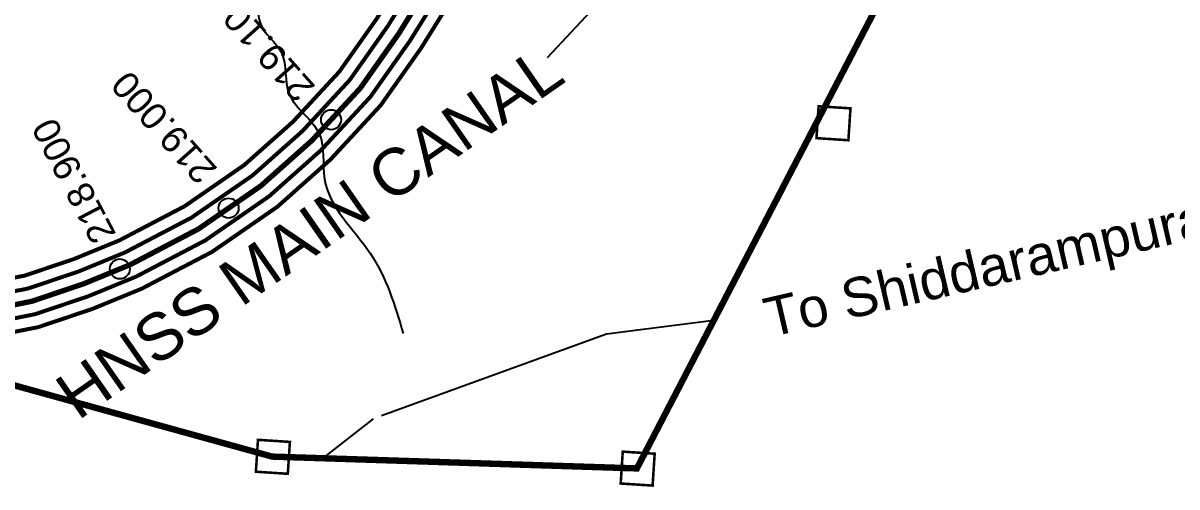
# Model space of a CAD drawing. Header units: feet. Extents: x 738530 to 748259, y 1619282 to 1626133.
# Drawn here: x 746648 to 747516, y 1622592 to 1622941 of the extents above; entities that cross this region are included whole.
import ezdxf
from ezdxf.enums import TextEntityAlignment as Align

# ---------------------------------------------------------------- set-up
doc = ezdxf.new("R2010")
doc.units = ezdxf.units.FT
doc.header["$LTSCALE"] = 15
doc.header["$MEASUREMENT"] = 0
doc.header["$PDMODE"] = 32
doc.header["$PDSIZE"] = 15
doc.linetypes.add('ACAD_ISO02W100', pattern=[15, 12, -3])
doc.linetypes.add('HIDDEN2', pattern=[0.1875, 0.125, -0.0625])
for name, color, linetype in [('CANAL1', 7, 'Continuous'), ('CSMark', 72, 'Continuous'), ('PLOT NO', 7, 'Continuous'), ('ROADS', 6, 'ACAD_ISO02W100'), ('TANKS-STREAM', 4, 'Continuous'), ('VILLAGE BOUNDRY', 5, 'Continuous'), ('VILLAGE STONES', 240, 'Continuous')]:
    doc.layers.add(name, color=color, linetype=linetype)
doc.styles.get("Standard").update_dxf_attribs({"font": 'arial.ttf'})
doc.dimstyles.get("Standard").update_dxf_attribs({"dimtxt": 0.18, "dimasz": 0.18, "dimexe": 0.18, "dimexo": 0.0625, "dimgap": 0.09, "dimtad": 0, "dimtih": 1, "dimtoh": 1, "dimdec": 4, "dimzin": 0, "dimdsep": 46, "dimtxsty": 'Standard', "dimcen": 0.09, "dimadec": 0, "dimazin": 0, "dimtfac": 1, "dimtdec": 4, "dimtofl": 0, "dimtmove": 0, "dimatfit": 3, "dimfxl": 1, "dimtolj": 1, "dimtzin": 0, "dimarcsym": 0})

msp = doc.modelspace()

# ---------------------------------------------------------------- linework, layer by layer
at = {"layer": 'CANAL1', "color": 1, "const_width": 3}
for points in [[(746619.38, 1622744.78), (746649.5, 1622750.74), (746686.62, 1622763.27), (746720.64, 1622777.24), (746769.68, 1622802.94), (746814.66, 1622834.04), (746851.28, 1622866.62), (746886.04, 1622904.2), (746914.04, 1622943.9), (746932.93, 1622974.18), (746944.82, 1622995.32), (746970.28, 1623036.05), (746994.67, 1623069.54), (747017.69, 1623095.84), (747045.71, 1623124.39), (747076.52, 1623149), (747113.14, 1623173.69), (747155.04, 1623196.59), (747193.59, 1623212.6), (747291.25, 1623251.57), (747374.36, 1623282.75), (747448.56, 1623310.65), (747483.74, 1623323.46)], [(746625.91, 1622705.29), (746659.82, 1622712.01), (746700.63, 1622725.78), (746737.56, 1622740.95), (746790.41, 1622768.65), (746839.42, 1622802.53), (746879.32, 1622838.03), (746917.2, 1622878.99), (746947.38, 1622921.76), (746967.35, 1622953.78), (746979.23, 1622974.9), (747003.45, 1623013.65), (747025.95, 1623044.54), (747047.04, 1623068.64), (747072.56, 1623094.65), (747100.22, 1623116.74), (747133.95, 1623139.48), (747172.35, 1623160.47), (747208.67, 1623175.55), (747305.68, 1623214.26), (747388.41, 1623245.29), (747462.45, 1623273.14), (747495.28, 1623285.09)]]:
    msp.add_lwpolyline(points, dxfattribs=at)
at = {"layer": 'CANAL1', "color": 5, "const_width": 3}
for points in [[(746621.01, 1622734.91), (746652.08, 1622741.06), (746690.13, 1622753.89), (746724.87, 1622768.16), (746774.86, 1622794.37), (746820.85, 1622826.16), (746858.29, 1622859.47), (746893.83, 1622897.9), (746922.37, 1622938.36), (746941.53, 1622969.08), (746953.43, 1622990.22), (746978.57, 1623030.45), (747002.49, 1623063.29), (747025.03, 1623089.04), (747052.42, 1623116.95), (747082.44, 1623140.94), (747118.34, 1623165.14), (747159.36, 1623187.56), (747197.36, 1623203.34), (747294.86, 1623242.24), (747377.88, 1623273.38), (747452.04, 1623301.27), (747486.63, 1623313.87)], [(746624.27, 1622715.17), (746657.24, 1622721.69), (746697.13, 1622735.15), (746733.33, 1622750.02), (746785.23, 1622777.22), (746833.23, 1622810.41), (746872.31, 1622845.18), (746909.41, 1622885.29), (746939.04, 1622927.3), (746958.74, 1622958.88), (746970.63, 1622980.01), (746995.16, 1623019.25), (747018.13, 1623050.79), (747039.7, 1623075.44), (747065.85, 1623102.08), (747094.29, 1623124.8), (747128.75, 1623148.03), (747168.02, 1623169.5), (747204.9, 1623184.81), (747302.08, 1623223.59), (747384.9, 1623254.66), (747458.98, 1623282.51), (747492.4, 1623294.68)]]:
    msp.add_lwpolyline(points, dxfattribs=at)
at = {"layer": 'CANAL1', "color": 1, "linetype": 'HIDDEN2', "ltscale": 5, "const_width": 4}
msp.add_lwpolyline([(746622.64, 1622725.04), (746654.66, 1622731.37), (746693.63, 1622744.52), (746729.1, 1622759.09), (746780.04, 1622785.8), (746827.04, 1622818.28), (746865.3, 1622852.32), (746901.62, 1622891.59), (746930.71, 1622932.83), (746949.14, 1622962.53), (746961.52, 1622984.3), (746986.86, 1623024.85), (747002.89, 1623046.86), (747010.31, 1623057.04), (747032.36, 1623082.24), (747059.13, 1623109.52), (747088.37, 1623132.87), (747123.55, 1623156.58), (747163.69, 1623178.53), (747201.13, 1623194.07), (747298.47, 1623232.92), (747381.39, 1623264.02), (747455.51, 1623291.89), (747489.55, 1623304.15)], dxfattribs=at)
at = {"layer": 'CSMark', "color": 3}
for p in [(746879.83, 1622868.04), (746802.82, 1622801.54), (746721.07, 1622755.79)]:
    msp.add_point(p, dxfattribs=at)
at = {"layer": 'ROADS'}
msp.add_lwpolyline([(747167.46, 1622716.92), (747086.95, 1622706.65), (746911.58, 1622642.92), (746873.57, 1622613.34)], dxfattribs=at)
at = {"layer": 'TANKS-STREAM'}
msp.add_spline([(746711.8, 1623216.09), (746715.74, 1623194.11), (746736.63, 1623168.06), (746742.02, 1623136.84), (746759.72, 1623118.37), (746765.87, 1623095.23), (746782.77, 1623078.91), (746788.1, 1623042.52), (746803.48, 1623026.54), (746806.54, 1622999.01), (746824.35, 1622984.28), (746826.44, 1622940.97), (746842.54, 1622918.53), (746848.3, 1622887.68), (746870.97, 1622857.51), (746874.92, 1622823.43), (746909.24, 1622767.62), (746934.08, 1622707.25)], degree=3, dxfattribs=at)
at = {"layer": 'VILLAGE BOUNDRY', "linetype": 'ACAD_ISO02W100', "ltscale": 0.2, "const_width": 4.81}
msp.add_lwpolyline([(746126.85, 1625043.8), (746268.96, 1625018.57), (746539.19, 1625019.85), (746549.38, 1625074.47), (746711.39, 1624858.64), (747304.07, 1624394.43), (747505.77, 1624392.44), (747400.64, 1624203.61), (747363.33, 1623094.35), (747109.73, 1622605.69), (746835.54, 1622614.57), (746209.88, 1622787.69), (745969.72, 1622929.47)], dxfattribs=at)
at = {"layer": 'VILLAGE STONES', "const_width": 1.92}
for points in [[(747246.29, 1622878.18), (747270.27, 1622876.62), (747268.71, 1622852.63), (747244.72, 1622854.2)], [(746824.91, 1622627.19), (746848.89, 1622625.63), (746847.33, 1622601.64), (746823.34, 1622603.2)], [(747099.1, 1622618.31), (747123.09, 1622616.74), (747121.52, 1622592.76), (747097.54, 1622594.32)]]:
    msp.add_lwpolyline(points, close=True, dxfattribs=at)

# ---------------------------------------------------------------- texts
at = {"layer": 'CSMark', "color": 1}
for s, rotation, p in [('219.100', 131.66048, (746861.37, 1622886.21)), ('219.000', 131.66048, (746787.67, 1622824.41)), ('218.900', 117.6645, (746709.81, 1622777.15))]:
    msp.add_text(s, height=20, rotation=rotation, dxfattribs=at).set_placement(p, align=Align.MIDDLE_LEFT)
at = {"layer": 'PLOT NO'}
msp.add_text('To Shiddarampuram 2Miles', height=29.4285, rotation=13.04345, dxfattribs=at).set_placement((747209.49, 1622704.26))
at = {"layer": 'VILLAGE STONES'}
msp.add_text('HNSS MAIN CANAL', height=35, rotation=34.82781, dxfattribs=at).set_placement((746689.57, 1622641.3))

# ---------------------------------------------------------------- leaders
msp.add_leader([(747145.1, 1623025.41), (747042.31, 1622914.6)], dimstyle='Standard', override={"dimasz": 75, "dimtfill": 2, "dimtfillclr": 5}, dxfattribs=at)

doc.saveas('drawing.dxf')
